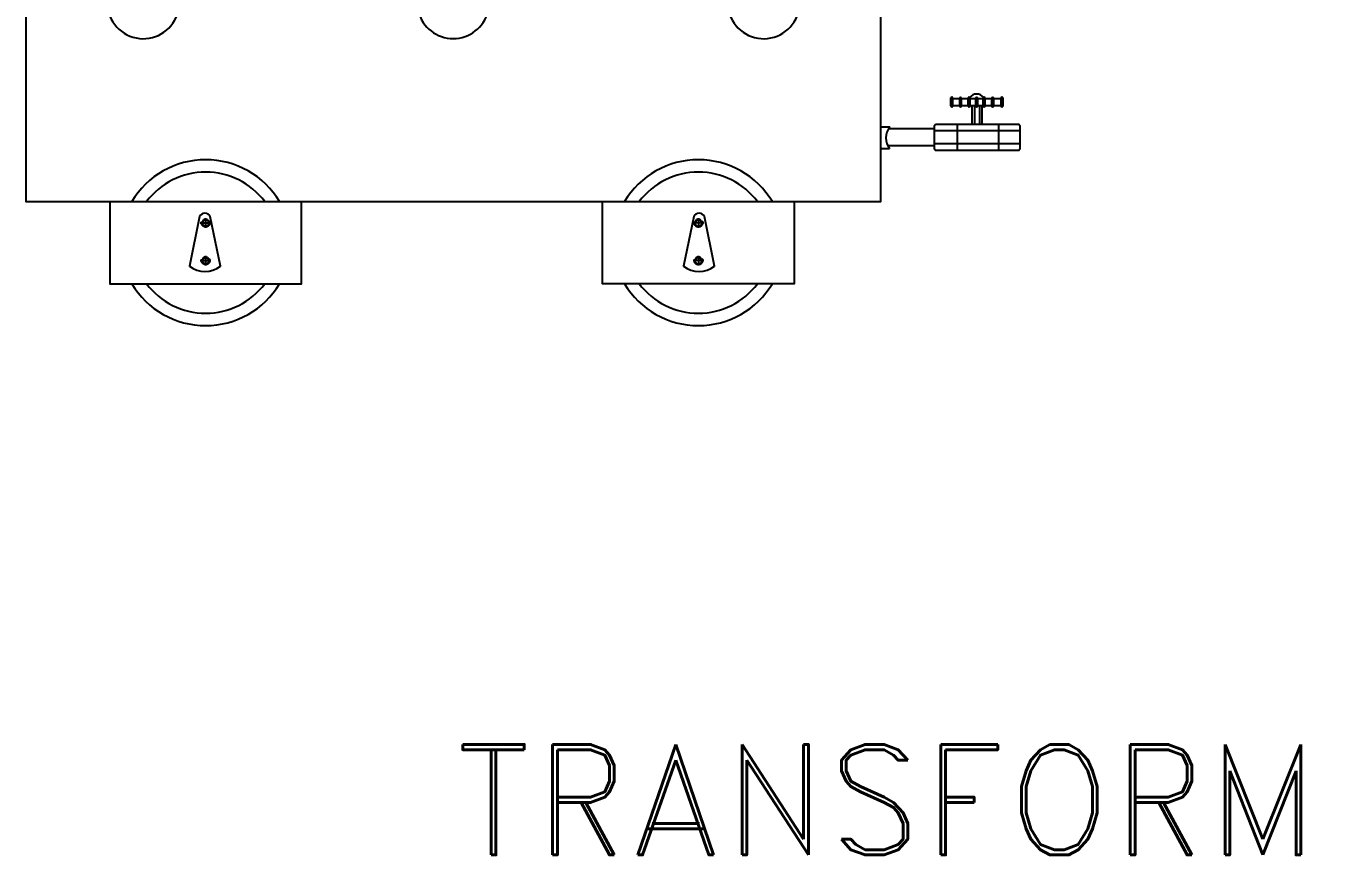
# Model space of a CAD drawing. Header units: millimetres. Extents: x 20927 to 53748, y 38421 to 54891.
# Drawn here: x 45053 to 46463, y 38421 to 39321 of the extents above; entities that cross this region are included whole.
import ezdxf
from ezdxf.enums import TextEntityAlignment as Align

# ---------------------------------------------------------------- set-up
doc = ezdxf.new("R2010")
doc.units = ezdxf.units.MM
doc.linetypes.add('CENTERX2', pattern=[101.6, 63.5, -12.7, 12.7, -12.7])
for name, color, linetype in [('Btrans.', 2, 'Continuous'), ('DETAIL', 4, 'Continuous'), ('TRANS', 2, 'Continuous')]:
    doc.layers.add(name, color=color, linetype=linetype)
doc.styles.add('tx1', font='romand.shx')

msp = doc.modelspace()

# ---------------------------------------------------------------- linework, layer by layer
at = {"layer": 'DETAIL', "ltscale": 0.25}
for p, q in [((46081, 39214.6), (46081, 39234.4)), ((46091.7, 39214.6), (46091.7, 39234.4)), ((46039.9, 39209.6), (45989.8, 39209.6)), ((46039.9, 39191.1), (45989.8, 39191.1))]:
    msp.add_line(p, q, dxfattribs=at)
at = {"layer": 'DETAIL', "color": 241, "ltscale": 0.25}
for p, q in [((46083.6, 39214.6), (46083.6, 39234.4)), ((46089, 39214.6), (46089, 39234.4)), ((46064.7, 39214.6), (46064.7, 39186.2)), ((46109.5, 39214.6), (46109.5, 39186.2)), ((46132.7, 39207.5), (46039.9, 39207.5)), ((46132.7, 39193.3), (46039.9, 39193.3))]:
    msp.add_line(p, q, dxfattribs=at)
at = {"layer": 'DETAIL', "color": 241, "linetype": 'CENTERX2', "ltscale": 0.25}
for p, q in [((45248.3, 39112.2), (45248.3, 39102.4)), ((45783.5, 39112.2), (45783.5, 39102.4)), ((45242.2, 39107.3), (45253.6, 39107.3)), ((45789.5, 39107.3), (45778.1, 39107.3)), ((45248.3, 39071.3), (45248.3, 39061.5)), ((45783.5, 39071.3), (45783.5, 39061.5)), ((45242.2, 39066.4), (45253.6, 39066.4)), ((45789.5, 39066.4), (45778.1, 39066.4))]:
    msp.add_line(p, q, dxfattribs=at)
at = {"layer": 'DETAIL', "color": 241, "ltscale": 0.25}
for points in [[(46057.5, 39234.6, 0.821606), (46059.9, 39234.6), (46059.9, 39242.9, 0.821606), (46057.5, 39242.9)], [(46078.7, 39234.6), (46078.7, 39242.9, 0.821606), (46076.3, 39242.9), (46076.3, 39234.6, 0.821606)], [(46095, 39234.6), (46095, 39242.9, 0.821606), (46092.6, 39242.9), (46092.6, 39234.6, 0.821606)], [(46112, 39234.6, 0.821606), (46114.4, 39234.6), (46114.4, 39242.9, 0.821606), (46112, 39242.9)]]:
    msp.add_lwpolyline(points, format="xyb", close=True, dxfattribs=at)
at = {"layer": 'DETAIL', "ltscale": 0.25}
for points in [[(46059.9, 39242.6), (46067, 39242.6), (46067, 39234.4), (46059.8, 39234.4)], [(46076.4, 39234.4), (46069.3, 39234.4), (46069.3, 39242.6), (46076.3, 39242.6)], [(46078.7, 39242.6), (46084.5, 39242.6), (46084.5, 39234.4), (46078.6, 39234.4)], [(46092.7, 39234.4), (46086.9, 39234.4), (46086.9, 39242.6), (46092.6, 39242.6)], [(46095, 39242.6), (46101.9, 39242.6), (46101.9, 39234.4), (46094.9, 39234.4)], [(46112.1, 39234.4), (46104.3, 39234.4), (46104.3, 39242.6), (46112, 39242.6)]]:
    msp.add_lwpolyline(points, dxfattribs=at)
msp.add_lwpolyline([(45991.2, 39187.7), (45981.8, 39187.7), (45981.8, 39211.8), (45991.2, 39211.8, 0.333333)], format="xyb", close=True, dxfattribs=at)
msp.add_lwpolyline([(46041.2, 39214.6), (46131.4, 39214.6), (46132.7, 39213.2), (46132.7, 39187.5), (46131.4, 39186.2), (46041.2, 39186.2), (46039.9, 39187.5), (46039.9, 39213.2)], close=True, dxfattribs=at)
at = {"layer": 'DETAIL'}
for points in [[(45253.3, 39114.3, 0.635254), (45241.7, 39114.3), (45230.7, 39060.5, 0.341229), (45264.3, 39060.5)], [(45778.4, 39114.3), (45767.4, 39060.5, 0.341229), (45801, 39060.5), (45790, 39114.3, 0.635254)]]:
    msp.add_lwpolyline(points, format="xyb", close=True, dxfattribs=at)
at = {"layer": 'DETAIL', "color": 241}
for points in [[(45250.4, 39110.8), (45252.5, 39107.2), (45250.4, 39103.5), (45246.2, 39103.5), (45244, 39107.2), (45246.2, 39110.8)], [(45781.4, 39110.8), (45779.3, 39107.2), (45781.4, 39103.5), (45785.6, 39103.5), (45787.7, 39107.2), (45785.6, 39110.8)], [(45250.4, 39069.9), (45252.5, 39066.2), (45250.4, 39062.6), (45246.2, 39062.6), (45244, 39066.2), (45246.2, 39069.9)], [(45781.4, 39069.9), (45779.3, 39066.2), (45781.4, 39062.6), (45785.6, 39062.6), (45787.7, 39066.2), (45785.6, 39069.9)]]:
    msp.add_lwpolyline(points, close=True, dxfattribs=at)
at = {"layer": 'DETAIL', "color": 241, "linetype": 'CENTERX2', "ltscale": 0.25}
for centre in [(45248.3, 39107.3), (45783.5, 39107.3), (45248.3, 39066.4), (45783.5, 39066.4)]:
    msp.add_circle(centre, 4.47, dxfattribs=at)
at = {"layer": 'DETAIL', "color": 241}
for centre in [(45248.3, 39107.2), (45783.5, 39107.2), (45248.3, 39066.2), (45783.5, 39066.2)]:
    msp.add_circle(centre, 3.65, dxfattribs=at)
at = {"layer": 'DETAIL', "color": 241, "ltscale": 0.25}
for centre, radius, start, end in [((45180.6, 39346.5), 39.1, 16.2489, 346.1231), ((45854.4, 39346.5), 39.1, 193.8769, 163.7511), ((45517.2, 39346.7), 39.1, 194.2944, 345.7056), ((46068.1, 39242.4), 1.22, 11.1866, 168.8134), ((46085.6, 39237.8), 9.47, 37.9001, 142.0999), ((46085.7, 39242.4), 1.22, 11.1866, 168.8134), ((46103.1, 39242.4), 1.22, 11.1866, 168.8134), ((46068.1, 39234.6), 1.22, 191.1866, 348.8134), ((46085.7, 39234.6), 1.22, 191.1866, 348.8134), ((46103.1, 39234.6), 1.22, 191.1866, 348.8134)]:
    msp.add_arc(centre, radius, start, end, dxfattribs=at)
at = {"layer": 'DETAIL'}
for centre, radius, start, end in [((45248.3, 39082.3), 93.7, 30.961, 149.039), ((45783.5, 39082.3), 93.7, 30.961, 149.039), ((45248.3, 39082.3), 80.3, 36.8716, 143.1284), ((45783.5, 39082.3), 80.3, 36.8716, 143.1284), ((45248.3, 39089.6), 93.7, 210.961, 329.039), ((45248.3, 39089.6), 80.3, 216.8716, 323.1284), ((45783.5, 39089.6), 93.7, 210.961, 329.039), ((45783.5, 39089.6), 80.3, 216.8716, 323.1284)]:
    msp.add_arc(centre, radius, start, end, dxfattribs=at)
at = {"layer": 'TRANS'}
for points in [[(45053.1, 39346.7), (45053.1, 39130.5), (45981.8, 39130.5), (45981.8, 39346.7)], [(45144.2, 39130.5), (45144.2, 39041.4), (45352.3, 39041.4), (45352.3, 39130.5)], [(45887.6, 39130.5), (45887.6, 39041.4), (45679.4, 39041.4), (45679.4, 39130.5)]]:
    msp.add_lwpolyline(points, dxfattribs=at)

# ---------------------------------------------------------------- texts
at = {"layer": 'Btrans.', "style": 'tx1'}
msp.add_text('TRANSFORMER 800kVa', height=120, dxfattribs=at).set_placement((46435.2, 38481), align=Align.MIDDLE_CENTER)

doc.saveas('drawing.dxf')
